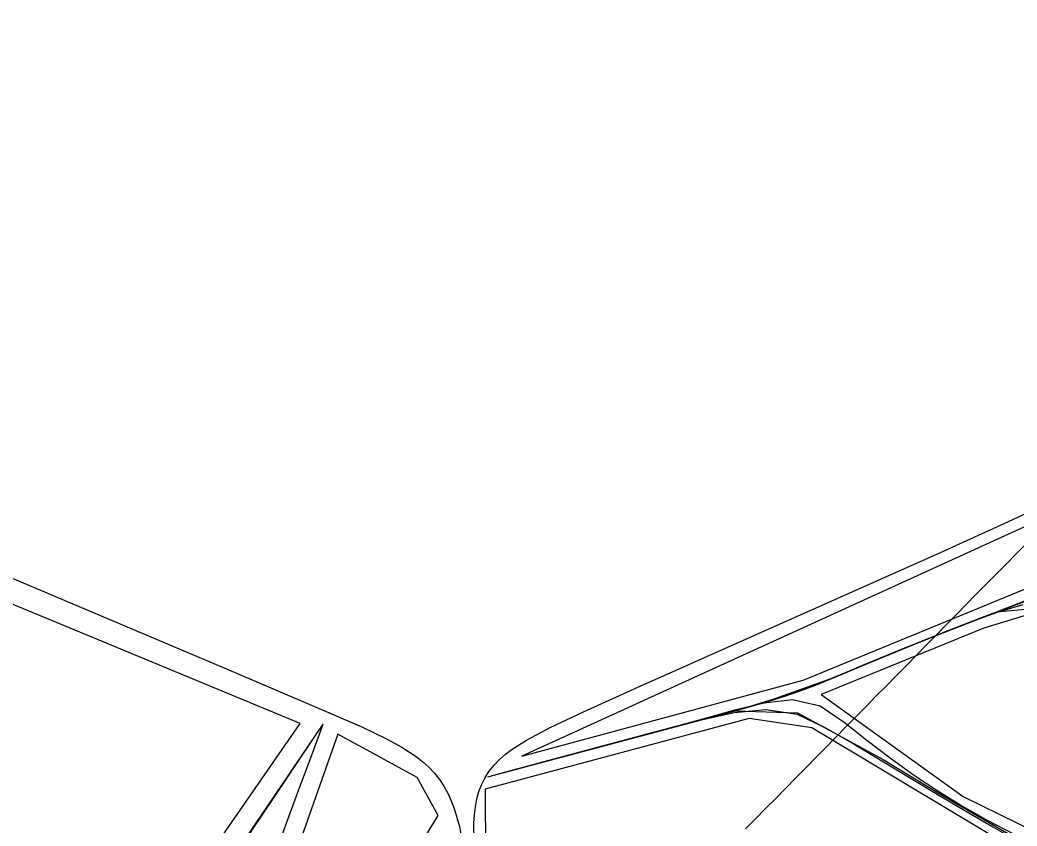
# Model space of a CAD drawing. Header units: metres. Extents: x 465982 to 489928, y 209046 to 231790.
# Drawn here: x 478407 to 481878, y 226874 to 229680 of the extents above; entities that cross this region are included whole.
import ezdxf

# ---------------------------------------------------------------- set-up
doc = ezdxf.new("R2010")
doc.units = ezdxf.units.M
for name, color, linetype in [('ANCHORS_INSIDE', 30, 'CONTINUOUS'), ('ANCHORS_OUTSIDE', 30, 'CONTINUOUS'), ('CELL', 1, 'CONTINUOUS'), ('RAILWAY', 7, 'CONTINUOUS'), ('WOOL_PARCELS', 32, 'CONTINUOUS'), ('WOOL_ROADS_L1', 30, 'CONTINUOUS'), ('WOOL_ROADS_L2', 94, 'CONTINUOUS'), ('WOOL_THREADS', 8, 'CONTINUOUS')]:
    doc.layers.add(name, color=color, linetype=linetype)

msp = doc.modelspace()

# ---------------------------------------------------------------- linework, layer by layer
at = {"layer": 'ANCHORS_INSIDE'}
for p in [(479483.511, 227268.028), (479930.319, 226894.239)]:
    msp.add_point(p, dxfattribs=at)
at = {"layer": 'ANCHORS_OUTSIDE'}
msp.add_point((480026.11, 227042.78), dxfattribs=at)
at = {"layer": 'CELL'}
for points in [[(477418.4, 228143.25), (479120.33, 227423.16), (479448.39, 227283.38), (479596.27, 227218.74), (479682.18, 227177.84), (479736.32, 227148.25), (479786.19, 227115.49), (479809.02, 227097.54), (479830.19, 227078.37), (479849.57, 227057.87), (479867.07, 227035.97), (479882.67, 227012.67), (479896.4, 226987.98), (479908.35, 226961.97), (479918.68, 226934.75), (479935.2, 226877.25), (479947.57, 226816.67)], [(479987.39, 226822.89), (479987.1, 226883.47), (479988.84, 226912.71), (479992.19, 226941.04), (479997.39, 226968.32), (480004.67, 226994.43), (480014.21, 227019.27), (480026.11, 227042.78), (480040.41, 227064.94), (480057.06, 227085.76), (480075.95, 227105.31), (480096.89, 227123.7), (480119.66, 227141.05), (480169.65, 227173.19), (480252.06, 227217.09), (480368.1, 227271.88), (480545.23, 227351.82), (481611.78, 227825.7), (481847.74, 227933.35), (482082.67, 228043.21)]]:
    msp.add_lwpolyline(points, dxfattribs=at)
at = {"layer": 'RAILWAY'}
msp.add_lwpolyline([(480932.95, 226863.76), (480967.61, 226899.12), (481002.62, 226934.84), (481037.64, 226970.2), (481072.65, 227005.91), (481107.31, 227041.28), (481142.32, 227076.99), (481177.34, 227112.36), (481212.35, 227147.72), (481247.01, 227183.43), (481282.02, 227218.8), (481317.03, 227254.51), (481352.05, 227289.88), (481386.71, 227325.59), (481421.72, 227360.95), (481456.73, 227396.32), (481491.39, 227432.03), (481526.41, 227467.4), (481561.42, 227503.11), (481596.43, 227538.47), (481631.09, 227573.84), (481666.11, 227609.55), (481701.12, 227644.92), (481735.78, 227680.63), (481770.79, 227715.99), (481805.8, 227751.36), (481840.82, 227787.07), (481875.48, 227822.44), (481910.49, 227857.8)], dxfattribs=at)
at = {"layer": 'WOOL_PARCELS'}
for points in [[(480154.317, 227117.404), (481133.57, 227381.903), (483087.913, 228184.577), (484549.729, 228580.527), (484739.394, 228736.948), (484836.724, 228982.351), (484609.403, 229679.626), (483518.447, 228902.165), (482921.637, 228379.915)], [(478488.433, 225949.306), (478480.862, 225928.998), (479381.928, 227230.958), (476931.206, 228245.696), (476647.768, 227573.348), (476632.593, 227483.456), (476660.616, 227422.886), (477506.009, 226590.932), (478418.465, 226294.737), (478459.5, 226234.333)], [(483834.782, 226346.571), (484220.82, 226915.216), (483637.395, 227016.563), (483108.174, 227150.34), (482600.166, 227324.262), (482009.53, 227637.505), (481761.915, 227562.843), (481195.715, 227331.869), (481690.115, 226976.202), (482257.978, 226698.381)], [(481095.483, 222189.056), (481859.781, 223037.138), (483140.897, 224827.428), (483510.833, 225809.005), (481163.047, 227216.055), (480945.763, 227248.653), (480025.99, 227002.18), (480027.087, 226773.125), (480249.692, 224771.937), (480315.316, 224581.252), (480849.718, 223826.886)], [(478797.2, 225163.936), (479862.507, 226910.671), (479788.977, 227042.896), (479513.635, 227193.383)]]:
    msp.add_lwpolyline(points, close=True, dxfattribs=at)
at = {"layer": 'WOOL_ROADS_L1'}
msp.add_lwpolyline([(480034.999, 227045.168), (480896.589, 227275.344), (481032.488, 227316.64), (481226.65, 227386.638), (481545.815, 227516.997), (481997.086, 227693.859), (482509.054, 227912.47), (482637.951, 227963.536), (482962.542, 228082.822), (483160.041, 228149.261), (483491.69, 228251.025), (483826.967, 228343.245), (484499.099, 228540.194), (484624.411, 228598.424), (484777.578, 228736.308)], dxfattribs=at)
at = {"layer": 'WOOL_ROADS_L2'}
for points in [[(481808.238, 227619.846), (482085.384, 227645.696), (482507.925, 227420.982), (482683.108, 227344.195)], [(480896.589, 227275.344), (481113.249, 227268.071), (481411.152, 227105.877), (481602.692, 226989.324), (482121.217, 226687.892)], [(477963.993, 225050.035), (479125.615, 226731.722), (479462.307, 227228.966)]]:
    msp.add_lwpolyline(points, dxfattribs=at)
at = {"layer": 'WOOL_THREADS'}
for points in [[(480034.999, 227045.168), (480145.647, 227074.898), (480255.289, 227104.365), (480364.744, 227133.778), (480473.998, 227163.104), (480583.251, 227192.323), (480692.493, 227221.378), (480801.506, 227250.277), (480910.298, 227279.566), (481018.508, 227310.754), (481125.523, 227346.251), (481230.689, 227386.892), (481334.718, 227430.198), (481438.79, 227473.644), (481543.143, 227516.213), (481648.041, 227557.821), (481753.011, 227598.532), (481857.876, 227638.834), (481962.786, 227679.816)], [(480034.999, 227045.168), (480138.719, 227073.034), (480241.304, 227100.605), (480344.002, 227128.206), (480446.831, 227155.815), (480549.79, 227183.402), (480652.91, 227210.93), (480756.101, 227238.394), (480859.137, 227265.996), (480962.127, 227294.601), (481064.424, 227325.734), (481165.413, 227361.397), (481264.789, 227401.432), (481363.429, 227442.541), (481462.102, 227483.398), (481561.148, 227523.506), (481660.465, 227562.735), (481759.929, 227601.24), (481859.527, 227639.511), (481959.257, 227678.437)], [(480034.999, 227045.168), (480124.867, 227069.31), (480213.552, 227093.143), (480302.513, 227117.052), (480391.43, 227140.941), (480480.339, 227164.809), (480569.109, 227188.596), (480657.943, 227212.33), (480746.764, 227235.979), (480835.489, 227259.561), (480924.071, 227283.392), (481012.272, 227308.43), (481099.481, 227336.557), (481185.488, 227368.956), (481270.515, 227403.887), (481355.278, 227439.326), (481440.063, 227474.499), (481524.962, 227509.051), (481610.266, 227543.025), (481695.977, 227576.492), (481782.089, 227609.58), (481868.435, 227642.671), (481954.835, 227676.492)], [(480034.999, 227045.168), (480127.961, 227070.142), (480219.739, 227094.804), (480311.974, 227119.595), (480404.371, 227144.418), (480496.815, 227169.225), (480589.096, 227193.923), (480681.303, 227218.505), (480773.676, 227243.12), (480866.217, 227268.057), (480958.865, 227293.801), (481050.883, 227321.402), (481141.977, 227352.584), (481231.743, 227387.645), (481320.72, 227424.623), (481409.594, 227461.697), (481498.621, 227498.259), (481587.48, 227534.009), (481676.495, 227569.041), (481765.723, 227603.51), (481855.104, 227637.773), (481944.625, 227672.462)], [(480034.999, 227045.168), (480131.906, 227071.205), (480227.653, 227096.938), (480323.715, 227122.748), (480419.944, 227148.589), (480516.485, 227174.486), (480612.999, 227200.304), (480709.642, 227226.049), (480806.447, 227251.775), (480903.088, 227277.731), (480999.328, 227304.934), (481094.468, 227335.428), (481188.113, 227370.398), (481280.684, 227408.189), (481373.17, 227446.65), (481465.819, 227484.839), (481558.92, 227522.477), (481652.247, 227559.388), (481745.635, 227595.64), (481838.929, 227631.48), (481932.049, 227667.508)], [(480034.999, 227045.168), (480103.015, 227063.439), (480169.93, 227081.417), (480236.377, 227099.273), (480302.925, 227117.158), (480369.442, 227135.035), (480435.753, 227152.847), (480502.126, 227170.653), (480568.458, 227188.426), (480634.819, 227206.181), (480701.28, 227223.936), (480767.763, 227241.672), (480834.42, 227259.467), (480900.91, 227277.374), (480967.221, 227295.749), (481033.348, 227314.88), (481098.682, 227335.827), (481163.32, 227359.498), (481227.138, 227385.394), (481290.671, 227412.241), (481354.303, 227439.003), (481417.927, 227465.443), (481481.67, 227491.557), (481545.662, 227517.379), (481609.932, 227542.912), (481674.496, 227568.212), (481739.184, 227593.236), (481803.802, 227617.94), (481868.237, 227642.457), (481932.853, 227667.376)], [(480034.999, 227045.168), (480123.925, 227069.059), (480211.639, 227092.63), (480299.546, 227116.254), (480387.281, 227139.816), (480474.841, 227163.31), (480562.413, 227186.776), (480649.853, 227210.16), (480737.318, 227233.524), (480824.881, 227256.96), (480912.242, 227280.672), (480999.247, 227305.412), (481085.403, 227332.654), (481170.276, 227363.232), (481254.089, 227396.744), (481337.441, 227431.613), (481420.956, 227466.405), (481504.805, 227500.647), (481588.697, 227534.286), (481672.721, 227567.375), (481756.857, 227600.011), (481841.006, 227632.376), (481925.073, 227664.885)], [(480034.999, 227045.168), (480142.083, 227073.942), (480248.139, 227102.444), (480354.109, 227130.925), (480460.027, 227159.366), (480565.946, 227187.716), (480671.92, 227215.917), (480777.994, 227244.022), (480884.288, 227272.505), (480990.137, 227302.416), (481095.025, 227335.534), (481198.142, 227374.058), (481300.275, 227416.029), (481402.423, 227458.626), (481504.671, 227500.631), (481607.087, 227541.656), (481709.91, 227581.788), (481813.03, 227621.39), (481915.93, 227661.057)], [(480034.999, 227045.168), (480119.256, 227067.803), (480202.361, 227090.133), (480285.458, 227112.466), (480368.5, 227134.784), (480451.393, 227157.046), (480534.099, 227179.222), (480616.987, 227201.397), (480699.856, 227223.503), (480782.68, 227245.574), (480865.471, 227267.793), (480948.41, 227290.553), (481031.14, 227314.676), (481112.857, 227341.677), (481193.471, 227372.275), (481273.345, 227405.139), (481353.122, 227438.438), (481432.82, 227471.461), (481512.568, 227504.017), (481592.453, 227536.038), (481672.44, 227567.481), (481752.548, 227598.418), (481832.549, 227628.884), (481912.517, 227659.308)], [(480034.999, 227045.168), (480116.132, 227066.964), (480196.019, 227088.429), (480275.732, 227109.851), (480355.188, 227131.204), (480434.635, 227152.545), (480514.101, 227173.865), (480593.529, 227195.135), (480673.071, 227216.375), (480752.736, 227237.606), (480832.337, 227258.827), (480911.659, 227280.228), (480990.652, 227302.473), (481069.165, 227326.426), (481146.737, 227353.419), (481223.235, 227383.774), (481299.047, 227415.647), (481375.051, 227447.572), (481451.332, 227479.136), (481527.653, 227510.164), (481604.216, 227540.719), (481680.912, 227570.785), (481757.817, 227600.448), (481834.778, 227629.786), (481911.789, 227659.147)], [(480034.999, 227045.168), (480112.579, 227066.008), (480189.014, 227086.544), (480265.189, 227107.018), (480341.091, 227127.419), (480417.094, 227147.834), (480493.28, 227168.279), (480569.252, 227188.638), (480645.288, 227208.974), (480721.266, 227229.244), (480797.068, 227249.459), (480872.75, 227269.785), (480948.62, 227290.474), (481024.402, 227312.152), (481099.383, 227336.102), (481173.523, 227363.315), (481246.727, 227393.148), (481319.488, 227424.002), (481392.227, 227454.625), (481465.053, 227484.733), (481538.248, 227514.424), (481611.598, 227543.636), (481685.358, 227572.495), (481759.377, 227601.04), (481833.508, 227629.333), (481907.662, 227657.557)], [(480034.999, 227045.168), (480135.764, 227072.24), (480235.302, 227098.989), (480334.989, 227125.779), (480434.817, 227152.592), (480534.674, 227179.359), (480634.746, 227206.093), (480734.926, 227232.773), (480835.104, 227259.511), (480935.042, 227286.77), (481034.363, 227315.821), (481132.28, 227348.734), (481228.638, 227386.188), (481324.04, 227425.904), (481419.371, 227465.726), (481515.018, 227504.888), (481611.04, 227543.237), (481707.586, 227580.89), (481804.51, 227618.071), (481901.258, 227655.169)], [(480034.999, 227045.168), (480109.463, 227065.172), (480182.693, 227084.847), (480255.516, 227104.417), (480328.179, 227123.944), (480401.08, 227143.532), (480473.886, 227163.08), (480546.669, 227182.595), (480619.463, 227202.073), (480692.225, 227221.502), (480764.736, 227240.834), (480837.39, 227260.221), (480909.989, 227279.813), (480982.336, 227300.094), (481054.274, 227321.649), (481125.558, 227345.734), (481195.743, 227372.85), (481265.443, 227401.793), (481334.825, 227430.883), (481404.378, 227459.844), (481474.025, 227488.468), (481543.856, 227516.699), (481614.038, 227544.581), (481684.703, 227572.228), (481755.589, 227599.602), (481826.449, 227626.62), (481897.301, 227653.423)], [(480034.999, 227045.168), (480105.521, 227064.111), (480175.013, 227082.782), (480244.124, 227101.356), (480313.389, 227119.972), (480382.869, 227138.64), (480452.102, 227157.234), (480521.173, 227175.767), (480590.383, 227194.302), (480659.558, 227212.787), (480728.78, 227231.253), (480798.041, 227249.732), (480867.239, 227268.287), (480936.747, 227287.055), (481006.078, 227306.363), (481074.902, 227327.694), (481142.763, 227351.865), (481209.749, 227378.651), (481276.506, 227406.534), (481343.446, 227434.49), (481410.495, 227462.298), (481477.646, 227489.824), (481545.013, 227517.028), (481612.624, 227543.91), (481680.634, 227570.556), (481748.815, 227596.909), (481816.992, 227623.011), (481884.944, 227648.992)], [(480034.999, 227045.168), (480100.407, 227062.738), (480164.646, 227079.997), (480228.231, 227097.083), (480292.162, 227114.265), (480356.12, 227131.454), (480420.119, 227148.647), (480484.431, 227165.905), (480548.769, 227183.148), (480613.193, 227200.391), (480677.726, 227217.637), (480742.367, 227234.908), (480807.007, 227252.202), (480871.546, 227269.588), (480936.261, 227287.234), (481000.75, 227305.522), (481064.695, 227325.489), (481128.198, 227347.384), (481191.065, 227371.338), (481253.571, 227396.666), (481315.821, 227422.778), (481377.96, 227448.819), (481440.456, 227474.609), (481502.977, 227500.061), (481565.349, 227525.142), (481627.738, 227549.877), (481690.595, 227574.439), (481753.669, 227598.792), (481816.589, 227622.868), (481879.271, 227646.78)], [(480034.999, 227045.168), (480125.746, 227069.549), (480215.337, 227093.622), (480305.184, 227117.769), (480395.004, 227141.898), (480484.784, 227165.991), (480574.606, 227190.048), (480664.331, 227214.015), (480754.119, 227237.964), (480843.891, 227261.973), (480933.521, 227286.393), (481022.699, 227312.229), (481111.028, 227341.292), (481198.233, 227374.427), (481284.835, 227409.981), (481371.498, 227446.014), (481458.25, 227481.782), (481545.222, 227517.025), (481632.569, 227551.704), (481720.305, 227585.759), (481808.871, 227618.214), (481899.022, 227645.397)], [(480034.999, 227045.168), (480131.677, 227071.139), (480227.18, 227096.804), (480322.972, 227122.543), (480419.007, 227148.324), (480515.33, 227174.177), (480611.667, 227200.064), (480708.021, 227226.089), (480804.359, 227252.531), (480900.479, 227279.102), (480997.203, 227303.088), (481095.845, 227314.671), (481192.76, 227292.765), (481276.051, 227235.397), (481355.311, 227172.407), (481435.522, 227110.747), (481517.568, 227051.724), (481601.773, 226995.86), (481688, 226943.238), (481775.959, 226893.511), (481865.416, 226846.511), (481956.192, 226802.1)], [(480034.999, 227045.168), (480143.035, 227074.202), (480250.069, 227102.963), (480356.889, 227131.684), (480463.662, 227160.418), (480570.369, 227189.111), (480677.235, 227217.626), (480784.445, 227245.173), (480892.648, 227268.767), (481002.706, 227280.01), (481112.161, 227263.589), (481213.274, 227214.708), (481310.697, 227158.588), (481407.129, 227100.731), (481503.315, 227042.574), (481599.652, 226984.741), (481696.355, 226927.525), (481793.483, 226870.984), (481890.95, 226815.149)], [(478337.803, 225590.365), (478418.338, 225707.329), (478498.82, 225824.232), (478579.522, 225941.119), (478660.248, 226058.015), (478740.998, 226174.943), (478821.78, 226291.915), (478902.529, 226408.833), (478983.246, 226525.699), (479063.933, 226642.523), (479144.566, 226759.326), (479224.588, 226876.423), (479304.125, 226993.783), (479383.268, 227111.249), (479462.307, 227228.966)], [(478353.408, 225625.593), (478439.009, 225748.562), (478524.366, 225871.761), (478610.484, 225994.392), (478696.555, 226117.027), (478782.548, 226239.745), (478868.505, 226362.574), (478954.402, 226485.443), (479040.294, 226608.39), (479126.109, 226731.382), (479211.244, 226854.878), (479295.444, 226979.04), (479379.014, 227103.777), (479462.307, 227228.966)], [(478362.864, 225617.857), (478435.908, 225725.173), (478509.013, 225832.453), (478582.394, 225939.802), (478655.831, 226047.148), (478729.277, 226154.443), (478802.763, 226261.753), (478876.254, 226369.038), (478949.716, 226476.263), (479023.255, 226583.585), (479096.84, 226690.97), (479170.427, 226798.376), (479243.807, 226905.839), (479316.872, 227013.454), (479389.587, 227121.076), (479462.307, 227228.966)], [(479294.354, 226773.029), (479335.774, 226887.376), (479377.7, 227001.413), (479419.891, 227115.156), (479462.307, 227228.966)]]:
    msp.add_lwpolyline(points, dxfattribs=at)

doc.saveas('drawing.dxf')
